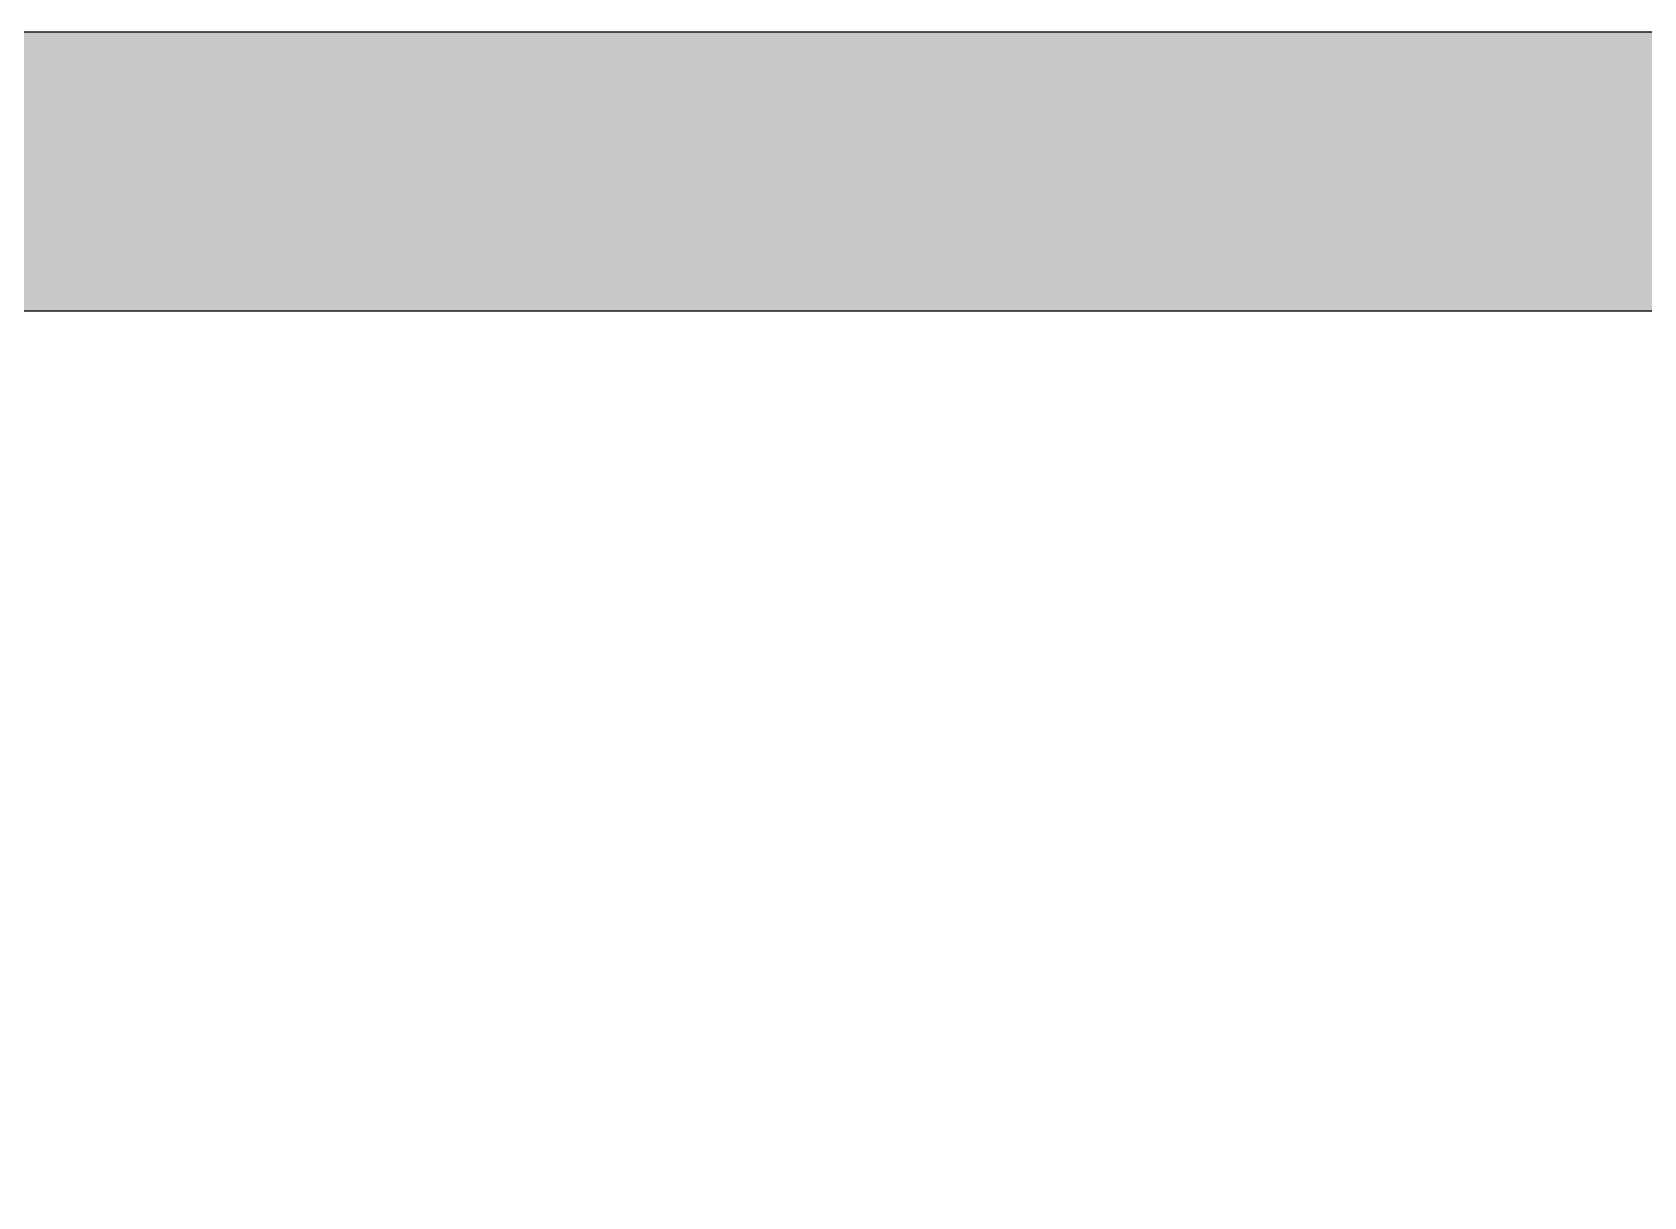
# Model space of a CAD drawing. Header units: millimetres. Extents: x 3409 to 3822, y 896 to 1108.
# Drawn here: x 3421.248 to 3424.715, y 1085.726 to 1088.231 of the extents above; entities that cross this region are included whole.
import ezdxf

# ---------------------------------------------------------------- set-up
doc = ezdxf.new("R2010")
doc.units = ezdxf.units.MM
for name, color, linetype in [('a-toixoi', 5, 'Continuous'), ('edafos', 2, 'Continuous'), ('Layer1', 5, 'Continuous')]:
    doc.layers.add(name, color=color, linetype=linetype)

msp = doc.modelspace()

# ---------------------------------------------------------------- hatches: boundary and pattern name
at = {"layer": 'Layer1'}
h = msp.add_hatch(color=256, dxfattribs=at)
h.dxf.hatch_style = 1
h.paths.add_polyline_path([(3414.874, 1078.1311), (3415.474, 1078.1311), (3415.474, 1087.6311), (3431.774, 1087.6311), (3431.774, 1088.2311), (3414.874, 1088.2311)])
h.paths.add_polyline_path([(3417.974, 1082.4311), (3421.174, 1082.4311), (3421.174, 1082.6311), (3417.974, 1082.6311), (3417.974, 1083.5811), (3419.4908, 1083.5811), (3419.4908, 1083.7811), (3417.974, 1083.7811), (3417.974, 1084.5311), (3417.774, 1084.5311), (3417.774, 1080.5311), (3417.974, 1080.5311), (3417.974, 1081.2811), (3419.4908, 1081.2811), (3419.4908, 1081.4811), (3417.974, 1081.4811)], flags=17)
h.paths.add_polyline_path([(3419.4908, 1084.7311), (3419.4908, 1084.9311), (3418.174, 1084.9311), (3418.174, 1084.7311)], flags=17)
h.paths.add_polyline_path([(3421.174, 1084.7311), (3421.174, 1084.9311), (3420.4934, 1084.9311), (3420.4934, 1084.7311)], flags=17)
h.paths.add_polyline_path([(3418.174, 1080.3311), (3418.174, 1080.1311), (3419.4907, 1080.1311), (3419.4908, 1080.3311)], flags=17)
h.paths.add_polyline_path([(3420.4934, 1080.3311), (3420.4933, 1080.1311), (3421.174, 1080.1311), (3421.174, 1080.3311)], flags=17)
h.paths.add_polyline_path([(3421.574, 1084.5311), (3421.174, 1084.5311), (3421.174, 1080.5311), (3421.574, 1080.5311)], flags=17)
h.paths.add_polyline_path([(3431.374, 1080.5312), (3431.774, 1080.5312), (3431.774, 1084.5311), (3431.374, 1084.5311)])
h.paths.add_polyline_path([(3435.174, 1084.5311), (3434.774, 1084.5311), (3434.774, 1080.5312), (3435.174, 1080.5312)])
h.paths.add_polyline_path([(3445.374, 1084.5311), (3444.974, 1084.5311), (3444.974, 1080.6623), (3444.974, 1080.5311), (3445.374, 1080.5311)])
h.paths.add_polyline_path([(3451.374, 1080.5311), (3451.774, 1080.5311), (3451.774, 1084.5311), (3451.374, 1084.5311)])

# ---------------------------------------------------------------- linework, layer by layer
at = {"layer": 'a-toixoi'}
msp.add_line((3431.774, 1087.6311), (3415.474, 1087.6311), dxfattribs=at)
at = {"layer": 'edafos'}
msp.add_line((3486.3566, 1088.2311), (3410.124, 1088.2311), dxfattribs=at)

doc.saveas('drawing.dxf')
